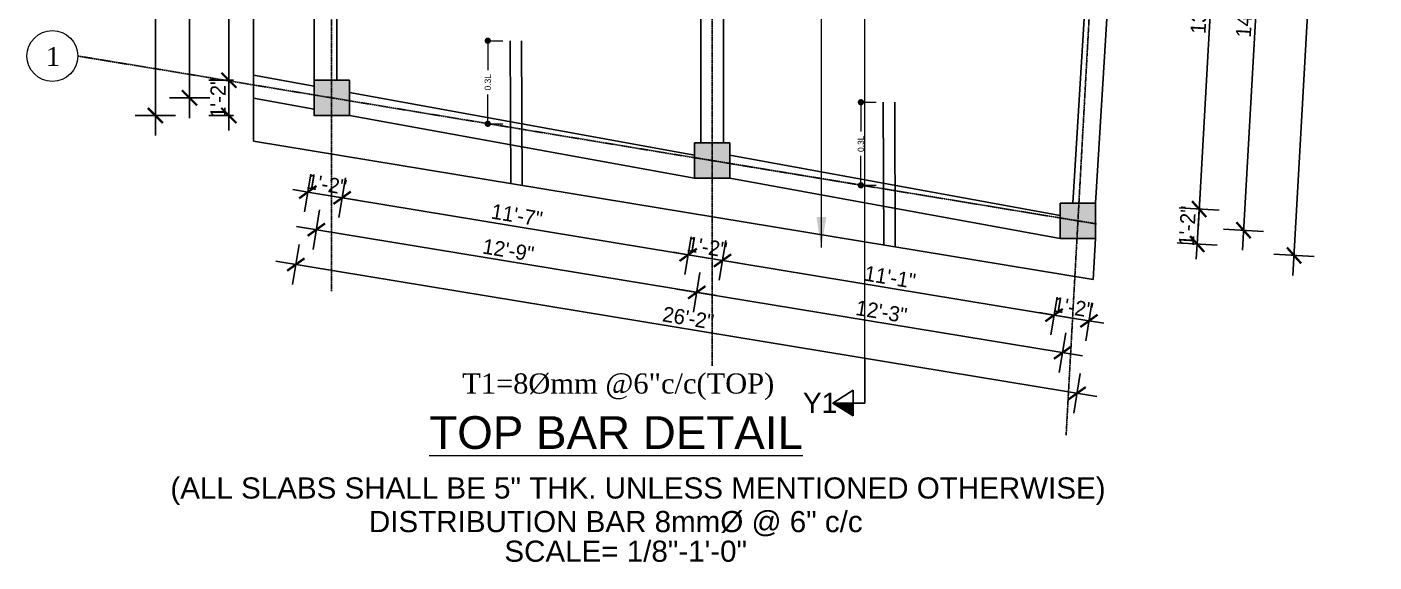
# Model space of a CAD drawing. Header units: inches. Extents: x -412 to 2766, y -9590 to -2111.
# Drawn here: x 261 to 796, y -8158 to -7946 of the extents above; entities that cross this region are included whole.
import ezdxf

# ---------------------------------------------------------------- set-up
doc = ezdxf.new("R2010")
doc.units = ezdxf.units.IN
doc.header["$LTSCALE"] = 0.5
doc.header["$MEASUREMENT"] = 0
doc.header["$PDMODE"] = 66
doc.linetypes.add('ACAD_ISO02W100', pattern=[15, 12, -3])
doc.linetypes.add('PHANTOM2', pattern=[1.25, 0.625, -0.125, 0.125, -0.125, 0.125, -0.125])
for name, color, linetype, lineweight in [('05 DOT', 50, 'Continuous', 5), ('15 EXT BAR DIMENSION', 130, 'Continuous', 15), ('15 TEXT', 7, 'Continuous', 15), ('20 BEAM SECTION ARROW', 7, 'ACAD_ISO02W100', 20), ('aa_dim', 5, 'Continuous', 9), ('COLUMN', 8, 'Continuous', 50), ('DOOR & WIN', 1, 'Continuous', 25), ('Profile ele', 4, 'Continuous', 25), ('RINF', 4, 'Continuous', 25), ('TEXT', 220, 'Continuous', 9), ('window', 6, 'Continuous', 13)]:
    doc.layers.add(name, color=color, linetype=linetype, lineweight=lineweight)
doc.layers.add('OUTLINE', color=116, linetype='Continuous')
doc.styles.add('ARCHITECTURE', font='stylu.ttf')
doc.styles.add('arial', font='arial.ttf')
doc.styles.get("Standard").update_dxf_attribs({"font": 'arial.ttf'})
doc.dimstyles.new('8 SCALE', dxfattribs={"dimscale": 0, "dimtxt": 6, "dimasz": 6, "dimexe": 8, "dimexo": 8, "dimgap": 1.25, "dimtad": 1, "dimdec": 0, "dimzin": 3, "dimdsep": 46, "dimlunit": 4, "dimtxsty": 'ARCHITECTURE', "dimblk": 'ARCHTICK', "dimcen": 8, "dimdle": 8, "dimclrd": 5, "dimclre": 5, "dimclrt": 7, "dimadec": 0, "dimazin": 0, "dimtfac": 0.75, "dimtdec": 0, "dimtix": 1, "dimtmove": 2, "dimatfit": 3, "dimldrblk": 'ARCHTICK', "dimfxl": 8, "dimfxlon": 1, "dimtolj": 1, "dimtzin": 0, "dimlwd": -1, "dimlwe": -1, "dimarcsym": 0})
doc.dimstyles.new('Copy of Standard1', dxfattribs={"dimscale": 24, "dimtxt": 0.083333, "dimasz": 0.125, "dimexe": 0.046875, "dimexo": 0.078125, "dimgap": 0.046875, "dimtad": 1, "dimdec": 0, "dimzin": 3, "dimdsep": 46, "dimlunit": 4, "dimtxsty": 'arial', "dimcen": 0.09, "dimdle": 0.046875, "dimclrd": 5, "dimclre": 5, "dimclrt": 7, "dimaunit": 1, "dimadec": 0, "dimazin": 0, "dimtfac": 1, "dimtdec": 0, "dimtofl": 0, "dimtmove": 0, "dimatfit": 3, "dimfxl": 1, "dimtolj": 1, "dimtzin": 0, "dimlwd": -1, "dimlwe": -1, "dimarcsym": 0})
doc.dimstyles.new('TOILET DETAIL', dxfattribs={"dimscale": 0, "dimtxt": 2.5, "dimasz": 2.5, "dimexe": 6, "dimexo": 6, "dimgap": 1, "dimtad": 1, "dimdec": 0, "dimzin": 0, "dimdsep": 46, "dimlunit": 4, "dimtxsty": 'ARCHITECTURE', "dimblk": 'DOT', "dimcen": 0, "dimclrd": 1, "dimclre": 5, "dimclrt": 7, "dimadec": 3, "dimazin": 0, "dimtfac": 1, "dimtdec": 0, "dimtofl": 0, "dimtmove": 0, "dimatfit": 3, "dimldrblk": 'DOT', "dimfxl": 6, "dimfxlon": 1, "dimtolj": 1, "dimtzin": 0, "dimlwd": 18, "dimlwe": 18, "dimarcsym": 0})

# ---------------------------------------------------------------- blocks, each defined once
blk = doc.blocks.new('_ArchTick')
at = {"color": 0, "linetype": 'ByBlock', "const_width": 0.15}
blk.add_lwpolyline([(-0.5, -0.5), (0.5, 0.5)], dxfattribs=at)
blk = doc.blocks.new('*D1329')
at = {"layer": 'Defpoints', "color": 0, "transparency": 16777216}
for p in [(-17460.32, -12981.9), (-17463.17, -12999.17), (-17323.32, -13006.8)]:
    blk.add_point(p, dxfattribs=at)
at = {"layer": 'Profile ele', "color": 5, "transparency": 16777216}
for p, q in [((-17461.87, -12991.28), (-17464.47, -13007.06)), ((-17317.91, -13023.13), (-17471.07, -12997.87)), ((-17324.63, -13014.7), (-17327.1, -13029.72))]:
    blk.add_line(p, q, dxfattribs=at)
at = {"layer": 'Profile ele', "color": 5, "transparency": 16777216, "xscale": 6, "yscale": 6, "zscale": 6}
for p, rotation in [((-17463.17, -12999.17), 170.6334039608592), ((-17325.8, -13021.83), 350.6334039608591)]:
    blk.add_blockref('_ArchTick', p, dxfattribs=dict(at, rotation=rotation))
at = {"layer": 'Profile ele', "color": 7, "transparency": 16777216, "insert": (-17393.76, -13006.09), "char_height": 6, "attachment_point": 5, "rotation": 350.6334, "style": 'ARCHITECTURE'}
blk.add_mtext('\\A1;11\'-7"', dxfattribs=at)
blk = doc.blocks.new('*D1330')
at = {"layer": 'Defpoints', "color": 0, "transparency": 16777216}
for p in [(-17474.32, -12981.9), (-17460.32, -12981.9), (-17476.8, -12996.92)]:
    blk.add_point(p, dxfattribs=at)
at = {"layer": 'Profile ele', "color": 5, "transparency": 16777216}
for p, q in [((-17475.63, -12989.79), (-17478.1, -13004.81)), ((-17461.87, -12991.28), (-17464.47, -13007.06)), ((-17476.8, -12996.92), (-17482.72, -12995.94)), ((-17463.17, -12999.17), (-17476.8, -12996.92)), ((-17463.17, -12999.17), (-17457.25, -13000.15))]:
    blk.add_line(p, q, dxfattribs=at)
at = {"layer": 'Profile ele', "color": 5, "transparency": 16777216, "xscale": 6, "yscale": 6, "zscale": 6}
for p, rotation in [((-17476.8, -12996.92), 350.6334039608591), ((-17463.17, -12999.17), 170.6334039608592)]:
    blk.add_blockref('_ArchTick', p, dxfattribs=dict(at, rotation=rotation))
at = {"layer": 'Profile ele', "color": 7, "transparency": 16777216, "insert": (-17469.29, -12993.79), "char_height": 6, "attachment_point": 5, "rotation": 350.6334, "style": 'ARCHITECTURE'}
blk.add_mtext('\\A1;1\'-2"', dxfattribs=at)
blk = doc.blocks.new('*D1331')
at = {"layer": 'Defpoints', "color": 0, "transparency": 16777216}
for p in [(-17323.32, -13006.8), (-17309.32, -13006.8), (-17312.17, -13024.08)]:
    blk.add_point(p, dxfattribs=at)
at = {"layer": 'Profile ele', "color": 5, "transparency": 16777216}
for p, q in [((-17324.63, -13014.7), (-17327.1, -13029.72)), ((-17310.87, -13016.18), (-17313.47, -13031.97)), ((-17325.8, -13021.83), (-17331.72, -13020.85)), ((-17325.8, -13021.83), (-17312.17, -13024.08)), ((-17312.17, -13024.08), (-17306.25, -13025.05))]:
    blk.add_line(p, q, dxfattribs=at)
at = {"layer": 'Profile ele', "color": 5, "transparency": 16777216, "xscale": 6, "yscale": 6, "zscale": 6}
for p, rotation in [((-17325.8, -13021.83), 350.6334039608591), ((-17312.17, -13024.08), 170.6334039608592)]:
    blk.add_blockref('_ArchTick', p, dxfattribs=dict(at, rotation=rotation))
at = {"layer": 'Profile ele', "color": 7, "transparency": 16777216, "insert": (-17318.29, -13018.7), "char_height": 6, "attachment_point": 5, "rotation": 350.6334, "style": 'ARCHITECTURE'}
blk.add_mtext('\\A1;1\'-2"', dxfattribs=at)
blk = doc.blocks.new('*D1332')
at = {"layer": 'Defpoints', "color": 0, "transparency": 16777216}
for p in [(-17309.32, -13006.8), (-17178.08, -13030.76), (-17180.56, -13045.79)]:
    blk.add_point(p, dxfattribs=at)
at = {"layer": 'Profile ele', "color": 5, "transparency": 16777216}
for p, q in [((-17310.87, -13016.18), (-17313.47, -13031.97)), ((-17320.07, -13022.77), (-17172.66, -13047.09)), ((-17179.38, -13038.66), (-17181.86, -13053.68))]:
    blk.add_line(p, q, dxfattribs=at)
at = {"layer": 'Profile ele', "color": 5, "transparency": 16777216, "xscale": 6, "yscale": 6, "zscale": 6}
for p, rotation in [((-17312.17, -13024.08), 170.6334039608592), ((-17180.56, -13045.79), 350.6334039608591)]:
    blk.add_blockref('_ArchTick', p, dxfattribs=dict(at, rotation=rotation))
at = {"layer": 'Profile ele', "color": 7, "transparency": 16777216, "insert": (-17245.67, -13030.71), "char_height": 6, "attachment_point": 5, "rotation": 350.6334, "style": 'ARCHITECTURE'}
blk.add_mtext('\\A1;11\'-1"', dxfattribs=at)
blk = doc.blocks.new('*D1333')
at = {"layer": 'Defpoints', "color": 0, "transparency": 16777216}
for p in [(-17178.08, -13030.76), (-17164.21, -13033.05), (-17166.69, -13048.07)]:
    blk.add_point(p, dxfattribs=at)
at = {"layer": 'Profile ele', "color": 5, "transparency": 16777216}
for p, q in [((-17179.38, -13038.66), (-17181.86, -13053.68)), ((-17165.51, -13040.94), (-17167.99, -13055.97)), ((-17180.56, -13045.79), (-17186.48, -13044.81)), ((-17180.56, -13045.79), (-17166.69, -13048.07)), ((-17166.69, -13048.07), (-17160.77, -13049.05))]:
    blk.add_line(p, q, dxfattribs=at)
at = {"layer": 'Profile ele', "color": 5, "transparency": 16777216, "xscale": 6, "yscale": 6, "zscale": 6}
for p, rotation in [((-17180.56, -13045.79), 350.6334039608591), ((-17166.69, -13048.07), 170.6334039608592)]:
    blk.add_blockref('_ArchTick', p, dxfattribs=dict(at, rotation=rotation))
at = {"layer": 'Profile ele', "color": 7, "transparency": 16777216, "insert": (-17172.92, -13042.68), "char_height": 6, "attachment_point": 5, "rotation": 350.6334, "style": 'ARCHITECTURE'}
blk.add_mtext('\\A1;1\'-2"', dxfattribs=at)
blk = doc.blocks.new('*D1334')
at = {"layer": 'Defpoints', "color": 0, "transparency": 16777216}
for p in [(-17467.32, -12974.9), (-17316.32, -12999.8), (-17322.42, -13036.75)]:
    blk.add_point(p, dxfattribs=at)
at = {"layer": 'Profile ele', "color": 5, "transparency": 16777216}
for p, q in [((-17472.12, -13003.95), (-17474.72, -13019.74)), ((-17481.31, -13010.54), (-17314.52, -13038.05)), ((-17321.12, -13028.86), (-17323.72, -13044.64))]:
    blk.add_line(p, q, dxfattribs=at)
at = {"layer": 'Profile ele', "color": 5, "transparency": 16777216, "xscale": 6, "yscale": 6, "zscale": 6}
for p, rotation in [((-17473.42, -13011.84), 170.6334039608234), ((-17322.42, -13036.75), 350.6334039608234)]:
    blk.add_blockref('_ArchTick', p, dxfattribs=dict(at, rotation=rotation))
at = {"layer": 'Profile ele', "color": 7, "transparency": 16777216, "insert": (-17397.21, -13020.01), "char_height": 6, "attachment_point": 5, "rotation": 350.6334, "style": 'ARCHITECTURE'}
blk.add_mtext('\\A1;12\'-9"', dxfattribs=at)
blk = doc.blocks.new('*D1335')
at = {"layer": 'Defpoints', "color": 0, "transparency": 16777216}
for p in [(-17316.32, -12999.8), (-17171.08, -13023.76), (-17177.17, -13060.71)]:
    blk.add_point(p, dxfattribs=at)
at = {"layer": 'Profile ele', "color": 5, "transparency": 16777216}
for p, q in [((-17321.12, -13028.86), (-17323.72, -13044.65)), ((-17330.31, -13035.45), (-17169.28, -13062.01)), ((-17175.87, -13052.82), (-17178.48, -13068.6))]:
    blk.add_line(p, q, dxfattribs=at)
at = {"layer": 'Profile ele', "color": 5, "transparency": 16777216, "xscale": 6, "yscale": 6, "zscale": 6}
for p, rotation in [((-17322.42, -13036.75), 170.6334039608592), ((-17177.17, -13060.71), 350.6334039608591)]:
    blk.add_blockref('_ArchTick', p, dxfattribs=dict(at, rotation=rotation))
at = {"layer": 'Profile ele', "color": 7, "transparency": 16777216, "insert": (-17249.09, -13044.43), "char_height": 6, "attachment_point": 5, "rotation": 350.6334, "style": 'ARCHITECTURE'}
blk.add_mtext('\\A1;12\'-3"', dxfattribs=at)
blk = doc.blocks.new('*D1336')
at = {"layer": 'Defpoints', "color": 0, "transparency": 16777216}
for p in [(-17474.32, -12981.9), (-17481.55, -13025.69), (-17164.21, -13033.05)]:
    blk.add_point(p, dxfattribs=at)
at = {"layer": 'Profile ele', "color": 5, "transparency": 16777216}
for p, q in [((-17480.24, -13017.79), (-17482.85, -13033.58)), ((-17163.54, -13078.14), (-17489.44, -13024.38)), ((-17170.13, -13068.95), (-17172.73, -13084.73))]:
    blk.add_line(p, q, dxfattribs=at)
at = {"layer": 'Profile ele', "color": 5, "transparency": 16777216, "xscale": 6, "yscale": 6, "zscale": 6}
for p, rotation in [((-17481.55, -13025.69), 170.6334039608233), ((-17171.43, -13076.84), 350.6334039608233)]:
    blk.add_blockref('_ArchTick', p, dxfattribs=dict(at, rotation=rotation))
at = {"layer": 'Profile ele', "color": 7, "transparency": 16777216, "insert": (-17325.78, -13046.96), "char_height": 6, "attachment_point": 5, "rotation": 350.6334, "style": 'ARCHITECTURE'}
blk.add_mtext('\\A1;26\'-2"', dxfattribs=at)
blk = doc.blocks.new('*D1337')
at = {"layer": 'Defpoints', "color": 0, "transparency": 16777216}
for p in [(-17508.15, -12842.35), (-17498.32, -12842.35), (-17498.32, -12952.49)]:
    blk.add_point(p, dxfattribs=at)
at = {"layer": 'Profile ele', "color": 5, "transparency": 16777216}
for p, q in [((-17508.15, -12960.49), (-17508.15, -12834.35)), ((-17506.32, -12842.35), (-17516.15, -12842.35)), ((-17506.32, -12952.49), (-17516.15, -12952.49))]:
    blk.add_line(p, q, dxfattribs=at)
at = {"layer": 'Profile ele', "color": 5, "transparency": 16777216, "xscale": 6, "yscale": 6, "zscale": 6}
for p, rotation in [((-17508.15, -12842.35), 90), ((-17508.15, -12952.49), 270)]:
    blk.add_blockref('_ArchTick', p, dxfattribs=dict(at, rotation=rotation))
at = {"layer": 'Profile ele', "color": 7, "transparency": 16777216, "insert": (-17512.5, -12897.42), "char_height": 6, "attachment_point": 5, "rotation": 90, "style": 'ARCHITECTURE'}
blk.add_mtext('\\A1;9\'-2"', dxfattribs=at)
blk = doc.blocks.new('*D1343')
at = {"layer": 'Defpoints', "color": 0, "transparency": 16777216}
for p in [(-17523.75, -12835.35), (-17491.32, -12835.35), (-17491.32, -12959.49)]:
    blk.add_point(p, dxfattribs=at)
at = {"layer": 'Profile ele', "color": 5, "transparency": 16777216}
for p, q in [((-17523.75, -12967.49), (-17523.75, -12827.35)), ((-17515.75, -12835.35), (-17531.75, -12835.35)), ((-17515.75, -12959.49), (-17531.75, -12959.49))]:
    blk.add_line(p, q, dxfattribs=at)
at = {"layer": 'Profile ele', "color": 5, "transparency": 16777216, "xscale": 6, "yscale": 6, "zscale": 6}
for p, rotation in [((-17523.75, -12835.35), 90), ((-17523.75, -12959.49), 270)]:
    blk.add_blockref('_ArchTick', p, dxfattribs=dict(at, rotation=rotation))
at = {"layer": 'Profile ele', "color": 7, "transparency": 16777216, "insert": (-17528.15, -12897.42), "char_height": 6, "attachment_point": 5, "rotation": 90, "style": 'ARCHITECTURE'}
blk.add_mtext('\\A1;10\'-4"', dxfattribs=at)
blk = doc.blocks.new('*D1346')
at = {"layer": 'Defpoints', "color": 0, "transparency": 16777216}
for p in [(-17537.33, -12613.07), (-17498.32, -12613.07), (-17498.32, -12966.49)]:
    blk.add_point(p, dxfattribs=at)
at = {"layer": 'Profile ele', "color": 5, "transparency": 16777216}
for p, q in [((-17537.33, -12974.49), (-17537.33, -12605.07)), ((-17529.33, -12613.07), (-17545.33, -12613.07)), ((-17529.33, -12966.49), (-17545.33, -12966.49))]:
    blk.add_line(p, q, dxfattribs=at)
at = {"layer": 'Profile ele', "color": 5, "transparency": 16777216, "xscale": 6, "yscale": 6, "zscale": 6}
for p, rotation in [((-17537.33, -12613.07), 90), ((-17537.33, -12966.49), 270)]:
    blk.add_blockref('_ArchTick', p, dxfattribs=dict(at, rotation=rotation))
at = {"layer": 'Profile ele', "color": 7, "transparency": 16777216, "insert": (-17541.71, -12789.78), "char_height": 6, "attachment_point": 5, "rotation": 90, "style": 'ARCHITECTURE'}
blk.add_mtext('\\A1;29\'-5"', dxfattribs=at)
blk = doc.blocks.new('*D1352')
at = {"layer": 'Defpoints', "color": 0, "transparency": 16777216}
for p in [(-17154.33, -12842.32), (-17164.13, -13001.35), (-17122.96, -13003.67)]:
    blk.add_point(p, dxfattribs=at)
at = {"layer": 'Profile ele', "color": 5, "transparency": 16777216}
for p, q in [((-17113.54, -12836.6), (-17123.41, -13011.66)), ((-17121.98, -12844.14), (-17106.01, -12845.04)), ((-17130.95, -13003.22), (-17114.97, -13004.12))]:
    blk.add_line(p, q, dxfattribs=at)
at = {"layer": 'Profile ele', "color": 5, "transparency": 16777216, "xscale": 6, "yscale": 6, "zscale": 6}
for p, rotation in [((-17113.99, -12844.59), 86.77451339905117), ((-17122.96, -13003.67), 266.7745133990512)]:
    blk.add_blockref('_ArchTick', p, dxfattribs=dict(at, rotation=rotation))
at = {"layer": 'Profile ele', "color": 7, "transparency": 16777216, "insert": (-17122.83, -12923.88), "char_height": 6, "attachment_point": 5, "rotation": 86.7745, "style": 'ARCHITECTURE'}
blk.add_mtext('\\A1;13\'-3"', dxfattribs=at)
blk = doc.blocks.new('*D1353')
at = {"layer": 'Defpoints', "color": 0, "transparency": 16777216}
for p in [(-17164.13, -13001.35), (-17164.08, -13015.3), (-17123.74, -13017.57)]:
    blk.add_point(p, dxfattribs=at)
at = {"layer": 'Profile ele', "color": 5, "transparency": 16777216}
for p, q in [((-17122.96, -13003.67), (-17122.62, -12997.68)), ((-17130.95, -13003.22), (-17114.97, -13004.12)), ((-17122.96, -13003.67), (-17123.74, -13017.57)), ((-17131.73, -13017.12), (-17115.75, -13018.02)), ((-17123.74, -13017.57), (-17124.08, -13023.56))]:
    blk.add_line(p, q, dxfattribs=at)
at = {"layer": 'Profile ele', "color": 5, "transparency": 16777216, "xscale": 6, "yscale": 6, "zscale": 6}
for p, rotation in [((-17122.96, -13003.67), 266.7745133990512), ((-17123.74, -13017.57), 86.77451339905117)]:
    blk.add_blockref('_ArchTick', p, dxfattribs=dict(at, rotation=rotation))
at = {"layer": 'Profile ele', "color": 7, "transparency": 16777216, "insert": (-17127.65, -13010.38), "char_height": 6, "attachment_point": 5, "rotation": 86.7745, "style": 'ARCHITECTURE'}
blk.add_mtext('\\A1;1\'-2"', dxfattribs=at)
blk = doc.blocks.new('*D1354')
at = {"layer": 'Defpoints', "color": 0, "transparency": 16777216}
for p in [(-17161.33, -12835.32), (-17095.59, -12839.02), (-17171.08, -13008.35)]:
    blk.add_point(p, dxfattribs=at)
at = {"layer": 'Profile ele', "color": 5, "transparency": 16777216}
for p, q in [((-17105.79, -13020.04), (-17095.14, -12831.03)), ((-17103.58, -12838.57), (-17087.6, -12839.47)), ((-17113.33, -13011.61), (-17097.35, -13012.51))]:
    blk.add_line(p, q, dxfattribs=at)
at = {"layer": 'Profile ele', "color": 5, "transparency": 16777216, "xscale": 6, "yscale": 6, "zscale": 6}
for p, rotation in [((-17095.59, -12839.02), 86.77450968717929), ((-17105.34, -13012.06), 266.7745096871793)]:
    blk.add_blockref('_ArchTick', p, dxfattribs=dict(at, rotation=rotation))
at = {"layer": 'Profile ele', "color": 7, "transparency": 16777216, "insert": (-17104.84, -12925.29), "char_height": 6, "attachment_point": 5, "rotation": 86.7745, "style": 'ARCHITECTURE'}
blk.add_mtext('\\A1;14\'-5"', dxfattribs=at)
blk = doc.blocks.new('*D1357')
at = {"layer": 'Defpoints', "color": 0, "transparency": 16777216}
for p in [(-17140.43, -12595.72), (-17061.51, -12600.16), (-17164.21, -13017.64)]:
    blk.add_point(p, dxfattribs=at)
at = {"layer": 'Profile ele', "color": 5, "transparency": 16777216}
for p, q in [((-17085.73, -13030.07), (-17061.06, -12592.18)), ((-17069.49, -12599.71), (-17053.52, -12600.61)), ((-17093.27, -13021.64), (-17077.3, -13022.54))]:
    blk.add_line(p, q, dxfattribs=at)
at = {"layer": 'Profile ele', "color": 5, "transparency": 16777216, "xscale": 6, "yscale": 6, "zscale": 6}
for p, rotation in [((-17061.51, -12600.16), 86.77451339904565), ((-17085.28, -13022.09), 266.7745133990456)]:
    blk.add_blockref('_ArchTick', p, dxfattribs=dict(at, rotation=rotation))
at = {"layer": 'Profile ele', "color": 7, "transparency": 16777216, "insert": (-17077.77, -12810.88), "char_height": 6, "attachment_point": 5, "rotation": 86.7745, "style": 'ARCHITECTURE'}
blk.add_mtext('\\A1;35\'-3"', dxfattribs=at)
blk = doc.blocks.new('*D1359')
at = {"layer": 'Defpoints', "color": 0, "transparency": 16777216}
for p in [(-17498.32, -12952.49), (-17508.15, -12966.49), (-17498.32, -12966.49)]:
    blk.add_point(p, dxfattribs=at)
at = {"layer": 'Profile ele', "color": 5, "transparency": 16777216}
for p, q in [((-17508.15, -12952.49), (-17508.15, -12946.49)), ((-17506.32, -12952.49), (-17516.15, -12952.49)), ((-17508.15, -12952.49), (-17508.15, -12966.49)), ((-17506.32, -12966.49), (-17516.15, -12966.49)), ((-17508.15, -12966.49), (-17508.15, -12972.49))]:
    blk.add_line(p, q, dxfattribs=at)
at = {"layer": 'Profile ele', "color": 5, "transparency": 16777216, "xscale": 6, "yscale": 6, "zscale": 6}
for p, rotation in [((-17508.15, -12952.49), 270), ((-17508.15, -12966.49), 90)]:
    blk.add_blockref('_ArchTick', p, dxfattribs=dict(at, rotation=rotation))
at = {"layer": 'Profile ele', "color": 7, "transparency": 16777216, "insert": (-17512.46, -12959.49), "char_height": 6, "attachment_point": 5, "rotation": 90, "style": 'ARCHITECTURE'}
blk.add_mtext('\\A1;1\'-2"', dxfattribs=at)
blk = doc.blocks.new('dfdffdf')
at = {"layer": 'RINF'}
h = blk.add_hatch(dxfattribs=at)
h.set_pattern_fill('ANSI31', color=1, style=0)
h.set_pattern_definition([(135.000000013, (-2341946.27169, -525911.5854), (0.0928077650966, 0.0928077650554), [])])
h.paths.add_polyline_path([(-28, 207), (191, 67), (-28, 67)])
at = {"layer": 'RINF', "color": 1}
for p, q in [((-28, -73), (-28, 207)), ((191, 67), (-28, 207)), ((-155, -420), (-155, 67)), ((-155, 67), (191, 67)), ((191, 67), (-28, -73))]:
    blk.add_line(p, q, dxfattribs=at)
blk = doc.blocks.new('_Dot')
at = {"color": 0, "linetype": 'ByBlock', "lineweight": -2}
blk.add_line((-0.5, 0), (-1, 0), dxfattribs=at)
at = {"color": 0, "linetype": 'ByBlock', "const_width": 0.5}
blk.add_lwpolyline([(-0.25, 0, 1), (0.25, 0, 1)], format="xyb", close=True, dxfattribs=at)
blk = doc.blocks.new('*D1378')
at = {"layer": 'aa_dim', "color": 5, "lineweight": 18, "transparency": 16777216}
for p, q in [((-17405.36, -12936.79), (-17399.36, -12936.79)), ((-17405.36, -12969.79), (-17399.36, -12969.79))]:
    blk.add_line(p, q, dxfattribs=at)
at = {"layer": 'aa_dim', "color": 1, "lineweight": 18, "transparency": 16777216}
for p, q in [((-17405.36, -12939.29), (-17405.36, -12948.43)), ((-17405.36, -12967.29), (-17405.36, -12958.15))]:
    blk.add_line(p, q, dxfattribs=at)
at = {"layer": 'Defpoints', "color": 0, "transparency": 16777216}
for p in [(-17405.36, -12936.79), (-17405.36, -12936.79), (-17405.36, -12969.79)]:
    blk.add_point(p, dxfattribs=at)
at = {"layer": 'aa_dim', "color": 1, "lineweight": 18, "transparency": 16777216, "xscale": 2.5, "yscale": 2.5, "zscale": 2.5}
for p, rotation in [((-17405.36, -12936.79), 90), ((-17405.36, -12969.79), 270)]:
    blk.add_blockref('_Dot', p, dxfattribs=dict(at, rotation=rotation))
at = {"layer": 'aa_dim', "color": 7, "transparency": 16777216, "insert": (-17405.36, -12953.29), "char_height": 2.5, "attachment_point": 5, "rotation": 90, "style": 'ARCHITECTURE'}
blk.add_mtext('\\A1;0.3L', dxfattribs=at)
blk = doc.blocks.new('*D1379')
at = {"layer": 'aa_dim', "color": 5, "lineweight": 18, "transparency": 16777216}
for p, q in [((-17257.24, -12961.22), (-17251.24, -12961.22)), ((-17257.24, -12994.22), (-17251.24, -12994.22))]:
    blk.add_line(p, q, dxfattribs=at)
at = {"layer": 'aa_dim', "color": 1, "lineweight": 18, "transparency": 16777216}
for p, q in [((-17257.24, -12963.72), (-17257.24, -12972.87)), ((-17257.24, -12991.72), (-17257.24, -12982.58))]:
    blk.add_line(p, q, dxfattribs=at)
at = {"layer": 'Defpoints', "color": 0, "transparency": 16777216}
for p in [(-17257.24, -12961.22), (-17257.24, -12961.22), (-17257.24, -12994.22)]:
    blk.add_point(p, dxfattribs=at)
at = {"layer": 'aa_dim', "color": 1, "lineweight": 18, "transparency": 16777216, "xscale": 2.5, "yscale": 2.5, "zscale": 2.5}
for p, rotation in [((-17257.24, -12961.22), 90), ((-17257.24, -12994.22), 270)]:
    blk.add_blockref('_Dot', p, dxfattribs=dict(at, rotation=rotation))
at = {"layer": 'aa_dim', "color": 7, "transparency": 16777216, "insert": (-17257.24, -12977.72), "char_height": 2.5, "attachment_point": 5, "rotation": 90, "style": 'ARCHITECTURE'}
blk.add_mtext('\\A1;0.3L', dxfattribs=at)
blk = doc.blocks.new('55')
at = {"layer": 'COLUMN'}
h = blk.add_hatch(color=256, dxfattribs=at)
h.dxf.hatch_style = 1
h.paths.add_polyline_path([(-17460.32, -12966.49), (-17460.32, -12952.49), (-17474.32, -12952.49), (-17474.32, -12966.49)])
h = blk.add_hatch(color=256, dxfattribs=at)
h.dxf.hatch_style = 1
h.paths.add_polyline_path([(-17309.32, -12991.39), (-17309.32, -12977.39), (-17323.32, -12977.39), (-17323.32, -12991.39)])
h = blk.add_hatch(color=256, dxfattribs=at)
h.dxf.hatch_style = 1
h.paths.add_polyline_path([(-17164.08, -13015.35), (-17164.08, -13001.35), (-17178.08, -13001.35), (-17178.08, -13015.35)])
at = {"layer": '15 EXT BAR DIMENSION', "lineweight": 30, "ltscale": 48}
for points in [[(-17396.5, -12936.79), (-17396.27, -12993.55)], [(-17391.95, -12936.79), (-17391.73, -12994.3)], [(-17248.38, -12961.22), (-17248.14, -13017.98)], [(-17243.83, -12961.22), (-17243.61, -13018.73)]]:
    blk.add_lwpolyline(points, dxfattribs=at)
at = {"layer": '20 BEAM SECTION ARROW', "color": 2, "ltscale": 0.05}
blk.add_line((-17255.71, -13062.94), (-17255.71, -12564.85), dxfattribs=at)
at = {"layer": 'DOOR & WIN', "color": 6, "linetype": 'PHANTOM2'}
for p, q in [((-17316.34, -13065.92), (-17316.34, -12536.86)), ((-17175.77, -13093.51), (-17145.08, -12536.09)), ((-17467.34, -13036.28), (-17467.34, -12544.71)), ((-17163.75, -13009.56), (-17568.1, -12942.86))]:
    blk.add_line(p, q, dxfattribs=at)
at = {"layer": 'OUTLINE'}
for points in [[(-17474.32, -12952.49), (-17460.32, -12952.49), (-17460.32, -12966.49), (-17474.32, -12966.49)], [(-17323.32, -12977.39), (-17309.32, -12977.39), (-17309.32, -12991.39), (-17323.32, -12991.39)], [(-17178.08, -13001.35), (-17164.08, -13001.35), (-17164.08, -13015.35), (-17178.08, -13015.35)]]:
    blk.add_lwpolyline(points, close=True, dxfattribs=at)
at = {"layer": 'Profile ele'}
for p, q in [((-17498.32, -12738.85), (-17498.32, -12976.72)), ((-17474.32, -12952.49), (-17474.32, -12842.35)), ((-17465.32, -12952.49), (-17465.32, -12842.35)), ((-17320.84, -12842.35), (-17320.84, -12977.39)), ((-17311.84, -12842.35), (-17311.84, -12977.39)), ((-17173.1, -13001.35), (-17163.34, -12842.32)), ((-17164.08, -13001.35), (-17154.33, -12842.32)), ((-17498.32, -12950.43), (-17474.32, -12954.79)), ((-17498.32, -12950.43), (-17498.32, -12959.58)), ((-17460.32, -12957.34), (-17323.32, -12982.25)), ((-17498.32, -12959.58), (-17474.32, -12963.94)), ((-17460.32, -12966.49), (-17323.32, -12991.39)), ((-17165, -13031.7), (-17498.32, -12976.72)), ((-17309.32, -12982.24), (-17178.08, -13006.2)), ((-17309.32, -12991.39), (-17178.08, -13015.35)), ((-17165, -13031.7), (-17164.08, -13015.35))]:
    blk.add_line(p, q, dxfattribs=at)
at = {"layer": 'window', "linetype": 'Continuous', "lineweight": 5, "ltscale": 0.5}
blk.add_circle((-17578.2, -12942.86), 10.1, dxfattribs=at)
at = {"layer": '20 BEAM SECTION ARROW', "color": 2, "xscale": 0.03657142857264262, "yscale": 0.03657142857264262, "zscale": 0.03657142857264262, "rotation": 180}
blk.add_blockref('dfdffdf', (-17261.39, -13078.3), dxfattribs=at)
at = {"layer": '15 TEXT', "color": 3, "lineweight": 60, "style": 'arial'}
for s, p in [('(ALL SLABS SHALL BE 5" THK. UNLESS MENTIONED OTHERWISE)', (-17531.36, -13118.67)), ('DISTRIBUTION BAR 8mm%%C @ 6" c/c', (-17452.55, -13132.01))]:
    blk.add_text(s, height=8.4, dxfattribs=at).set_placement(p)
at = {"layer": '15 TEXT', "insert": (-17415.52, -13068.96), "char_height": 8, "width": 214.0919, "attachment_point": 1}
blk.add_mtext('{\\fTimes New Roman|b0|i0|c0|p18;T1=8%%Cmm @6"c/c(TOP) }', dxfattribs=at)
at = {"layer": '15 TEXT', "color": 2, "ltscale": 25, "insert": (-17280.26, -13076.63), "char_height": 8, "width": 383.5653, "attachment_point": 1, "style": 'arial'}
blk.add_mtext('Y1', dxfattribs=at)
at = {"layer": '15 TEXT', "insert": (-17433.63, -13085.95), "char_height": 13, "width": 510.3859, "attachment_point": 1, "style": 'arial'}
blk.add_mtext('{\\L TOP BAR DETAIL }', dxfattribs=at)
at = {"layer": '15 TEXT', "color": 3, "lineweight": 60, "insert": (-17398.78, -13135.38), "char_height": 8.4, "width": 765.2036, "attachment_point": 1, "style": 'arial'}
blk.add_mtext('\\A1;SCALE= 1/8"-1\'-0"', dxfattribs=at)
at = {"layer": 'TEXT', "insert": (-17577.95, -12943.03), "char_height": 7.5, "width": 7.2378, "attachment_point": 5}
blk.add_mtext('{\\fTimes New Roman|b0|i0|c0|p18;\\C1;1}', dxfattribs=at)
at = {"layer": 'aa_dim'}
for base, p1, p2, picture, middle in [((-17405.36, -12936.79), (-17405.36, -12969.79), (-17405.36, -12936.79), '*D1378', (-17405.36, -12953.29)), ((-17257.24, -12961.22), (-17257.24, -12994.22), (-17257.24, -12961.22), '*D1379', (-17257.24, -12977.72))]:
    dim = blk.add_linear_dim(base=base, p1=p1, p2=p2, angle=90, text='0.3L', dimstyle='TOILET DETAIL', override={"dimscale": 1, "dimtad": 0}, dxfattribs=at)
    dim.commit()
    dim.dimension.update_dxf_attribs({"geometry": picture, "text_midpoint": middle})
at = {"layer": 'Profile ele'}
for p1, p2, distance, picture, middle in [((-17164.21, -13017.64), (-17140.43, -12595.72), -79.05, '*D1357', (-17077.77, -12810.88)), ((-17171.08, -13008.35), (-17161.33, -12835.32), -65.84, '*D1354', (-17104.84, -12925.29)), ((-17467.32, -12974.9), (-17316.32, -12999.8), -37.44, '*D1334', (-17397.21, -13020.01)), ((-17164.21, -13033.05), (-17474.32, -12981.9), 44.38, '*D1336', (-17325.78, -13046.96))]:
    dim = blk.add_aligned_dim(p1=p1, p2=p2, distance=distance, dimstyle='8 SCALE', override={"dimscale": 1}, dxfattribs=at)
    dim.commit()
    dim.dimension.update_dxf_attribs({"geometry": picture, "text_midpoint": middle})
for base, p1, p2, angle, picture, middle in [((-17537.33, -12613.07), (-17498.32, -12966.49), (-17498.32, -12613.07), 90, '*D1346', (-17541.71, -12789.78)), ((-17523.75, -12835.35), (-17491.32, -12959.49), (-17491.32, -12835.35), 90, '*D1343', (-17528.15, -12897.42)), ((-17508.15, -12842.35), (-17498.32, -12952.49), (-17498.32, -12842.35), 90, '*D1337', (-17512.5, -12897.42)), ((-17122.96, -13003.67), (-17154.33, -12842.32), (-17164.13, -13001.35), 266.7745, '*D1352', (-17122.83, -12923.88)), ((-17508.15, -12966.49), (-17498.32, -12952.49), (-17498.32, -12966.49), 90, '*D1359', (-17512.46, -12959.49)), ((-17476.8, -12996.92), (-17460.32, -12981.9), (-17474.32, -12981.9), 170.6334, '*D1330', (-17469.29, -12993.79)), ((-17463.17, -12999.17), (-17323.32, -13006.8), (-17460.32, -12981.9), 170.6334, '*D1329', (-17393.76, -13006.09)), ((-17177.17, -13060.71), (-17316.32, -12999.8), (-17171.08, -13023.76), 170.6334, '*D1335', (-17249.09, -13044.43)), ((-17123.74, -13017.57), (-17164.13, -13001.35), (-17164.08, -13015.3), 266.7745, '*D1353', (-17127.65, -13010.38)), ((-17312.17, -13024.08), (-17323.32, -13006.8), (-17309.32, -13006.8), 170.6334, '*D1331', (-17318.29, -13018.7)), ((-17180.56, -13045.79), (-17309.32, -13006.8), (-17178.08, -13030.76), 170.6334, '*D1332', (-17245.67, -13030.71)), ((-17166.69, -13048.07), (-17178.08, -13030.76), (-17164.21, -13033.05), 170.6334, '*D1333', (-17172.92, -13042.68))]:
    dim = blk.add_linear_dim(base=base, p1=p1, p2=p2, angle=angle, dimstyle='8 SCALE', override={"dimscale": 1}, dxfattribs=at)
    dim.commit()
    dim.dimension.update_dxf_attribs({"geometry": picture, "text_midpoint": middle})
at = {"layer": '05 DOT', "lineweight": 18, "ltscale": 48}
blk.add_leader([(-17272.94, -13018.87), (-17272.73, -12603.15)], dimstyle='Copy of Standard1', override={"dimasz": 0.5, "dimtad": 0}, dxfattribs=at)

msp = doc.modelspace()

# ---------------------------------------------------------------- block references
at = {"layer": 'Profile ele'}
msp.add_blockref('55', (17849.08, 4985.75), dxfattribs=at)

doc.saveas('drawing.dxf')
